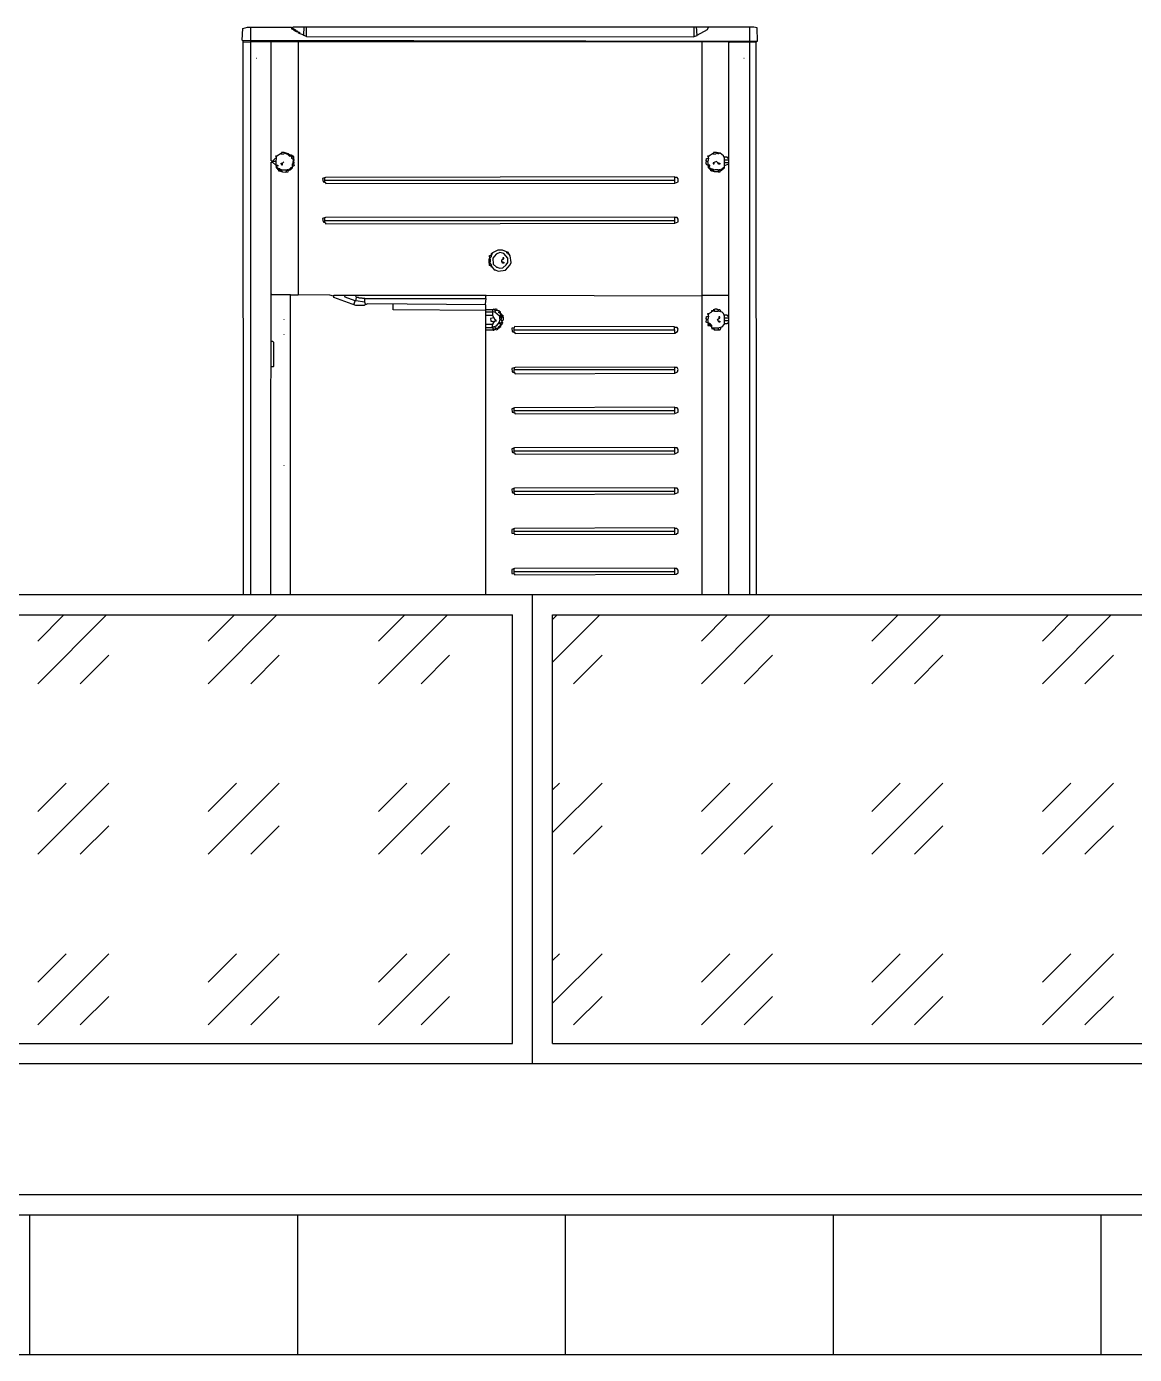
# Model space of a CAD drawing. Extents: x 3792242 to 5145247, y -1546315 to -1031918.
# Drawn here: x 4269123 to 4270777, y -1493650 to -1491667 of the extents above; entities that cross this region are included whole.
import ezdxf

# ---------------------------------------------------------------- set-up
doc = ezdxf.new("R2010")
doc.units = 0
doc.header["$MEASUREMENT"] = 0
for name, color, linetype in [('TENKÁ', 7, 'CONTINUOUS'), ('ZZ-chladenie', 133, 'CONTINUOUS'), ('ZZ-elektro', 221, 'CONTINUOUS')]:
    doc.layers.add(name, color=color, linetype=linetype)

msp = doc.modelspace()

# ---------------------------------------------------------------- hatches: boundary and pattern name
at = {"layer": 'ZZ-elektro', "lineweight": 30, "ltscale": 10}
h = msp.add_hatch(dxfattribs=at)
h.set_pattern_fill('GOST_GLASS', color=253, scale=30)
h.set_pattern_definition([(45, (49069.38, -4245.37), (254.558441, -3e-14), [150, -210]), (45, (49133.02, -4245.37), (254.558441, -3e-14), [60, -300]), (45, (49069.38, -4181.73), (254.558441, -3e-14), [60, -300])])
h.paths.add_polyline_path([(4268153.442, -1492545.641), (4268153.442, -1493185.641), (4269848.442, -1493185.641), (4269848.442, -1492545.641)])
h = msp.add_hatch(dxfattribs=at)
h.set_pattern_fill('GOST_GLASS', color=253, scale=30)
h.set_pattern_definition([(45, (50824.38, -4245.37), (254.558441, -3e-14), [150, -210]), (45, (50888.02, -4245.37), (254.558441, -3e-14), [60, -300]), (45, (50824.38, -4181.73), (254.558441, -3e-14), [60, -300])])
h.paths.add_polyline_path([(4269908.442, -1492545.641), (4269908.442, -1493185.641), (4271603.442, -1493185.641), (4271603.442, -1492545.641)])

# ---------------------------------------------------------------- linework, layer by layer
at = {"layer": 'TENKÁ', "color": 8}
for p, q in [((4308877.714, -1493411.477), (4262338.633, -1493411.477)), ((4262327.714, -1493441.477), (4308877.714, -1493441.477)), ((4269127.714, -1493649.641), (4269127.714, -1493441.477)), ((4269527.714, -1493649.641), (4269527.714, -1493441.477)), ((4269927.714, -1493649.641), (4269927.714, -1493441.477)), ((4270327.714, -1493649.641), (4270327.714, -1493441.477)), ((4270727.714, -1493649.641), (4270727.714, -1493441.477)), ((4262327.714, -1493649.641), (4308877.714, -1493649.641))]:
    msp.add_line(p, q, dxfattribs=at)
at = {"layer": 'ZZ-chladenie', "color": 9}
for p, q in [((4269444.867, -1491687.943), (4269445.572, -1491670.292)), ((4269445.572, -1491670.292), (4269452.633, -1491668.173)), ((4269452.633, -1491668.173), (4269518.296, -1491668.173)), ((4269457.575, -1492515.641), (4269457.575, -1491668.173)), ((4269518.296, -1491668.173), (4269518.296, -1491670.998)), ((4269519.002, -1491669.586), (4269518.296, -1491669.586)), ((4269518.296, -1491670.998), (4269519.708, -1491670.998)), ((4269519.708, -1491670.292), (4269519.002, -1491669.586)), ((4269520.414, -1491668.173), (4269519.708, -1491670.292)), ((4269519.708, -1491670.292), (4269521.12, -1491670.292)), ((4269519.708, -1491670.998), (4269519.708, -1491671.704)), ((4269519.708, -1491670.998), (4269523.944, -1491673.822)), ((4270208.816, -1491668.173), (4269520.414, -1491668.173)), ((4269521.12, -1491670.292), (4269524.65, -1491672.41)), ((4269521.12, -1491671.704), (4269521.12, -1491670.998)), ((4269521.12, -1491672.41), (4269521.12, -1491671.704)), ((4269521.826, -1491672.41), (4269521.12, -1491672.41)), ((4269521.826, -1491672.41), (4269522.532, -1491671.704)), ((4269522.532, -1491671.704), (4269523.238, -1491672.41)), ((4269523.238, -1491673.116), (4269523.238, -1491673.822)), ((4269523.944, -1491673.822), (4269526.769, -1491673.822)), ((4269524.65, -1491672.41), (4269524.65, -1491673.822)), ((4269525.357, -1491675.234), (4269525.357, -1491673.822)), ((4269526.769, -1491675.234), (4269525.357, -1491675.234)), ((4269526.769, -1491673.822), (4269526.769, -1491675.234)), ((4269527.475, -1491675.234), (4269526.769, -1491675.234)), ((4269528.181, -1491675.94), (4269527.475, -1491675.234)), ((4269528.887, -1491675.94), (4269528.181, -1491675.94)), ((4269528.887, -1491677.352), (4269528.887, -1491675.94)), ((4269528.887, -1491675.94), (4269530.299, -1491675.94)), ((4269536.653, -1491680.176), (4269528.887, -1491677.352)), ((4269530.299, -1491675.94), (4269530.299, -1491677.352)), ((4269536.653, -1491680.883), (4269537.36, -1491667.468)), ((4269540.889, -1491682.295), (4269536.653, -1491680.883)), ((4269540.889, -1491682.295), (4269540.889, -1491667.468)), ((4269540.889, -1491682.295), (4270118.442, -1491683.001)), ((4270118.442, -1491683.001), (4270124.09, -1491680.883)), ((4270119.854, -1491682.295), (4270119.854, -1491667.468)), ((4270124.09, -1491680.883), (4270123.384, -1491667.468)), ((4270124.09, -1491680.176), (4270123.384, -1491679.471)), ((4270124.09, -1491680.176), (4270139.623, -1491671.704)), ((4270139.623, -1491671.704), (4270141.035, -1491668.173)), ((4270141.035, -1491668.173), (4270141.035, -1491667.468)), ((4270203.168, -1492515.641), (4270203.168, -1491668.173)), ((4270213.759, -1491669.586), (4270208.816, -1491668.173)), ((4270214.465, -1491689.355), (4270213.759, -1491669.586)), ((4269446.279, -1491689.355), (4269444.867, -1491687.943)), ((4269444.867, -1491687.943), (4270214.465, -1491689.355)), ((4269446.979, -1492515.641), (4269446.279, -1491689.355)), ((4269446.984, -1491690.061), (4269457.575, -1491690.061)), ((4270171.396, -1491690.061), (4269457.575, -1491690.061)), ((4269487.935, -1491690.767), (4269487.23, -1491690.061)), ((4269487.935, -1491867.987), (4269487.935, -1491690.767)), ((4269528.887, -1492067.094), (4269528.887, -1491690.061)), ((4270131.857, -1492515.641), (4270131.857, -1491690.061)), ((4270171.805, -1492515.641), (4270171.396, -1491690.061)), ((4270172.101, -1491690.767), (4270171.396, -1491690.767)), ((4270172.101, -1491690.767), (4270172.808, -1491690.767)), ((4270172.808, -1491690.767), (4270173.513, -1491690.061)), ((4270173.513, -1491690.061), (4270203.168, -1491690.061)), ((4270203.168, -1491690.061), (4270212.347, -1491690.061)), ((4270212.347, -1491690.061), (4270214.465, -1491689.355)), ((4270212.727, -1492515.641), (4270212.347, -1491690.061)), ((4269466.048, -1491714.773), (4269466.754, -1491714.773)), ((4270193.989, -1491714.773), (4270194.695, -1491714.773)), ((4269494.996, -1491861.632), (4269494.996, -1491860.22)), ((4269494.996, -1491860.22), (4269496.409, -1491860.22)), ((4269495.702, -1491861.632), (4269494.996, -1491861.632)), ((4269495.702, -1491863.75), (4269496.409, -1491860.22)), ((4269495.702, -1491861.632), (4269496.409, -1491861.632)), ((4269496.409, -1491860.22), (4269502.763, -1491856.69)), ((4269502.763, -1491856.69), (4269503.469, -1491857.396)), ((4269507.705, -1491855.278), (4269503.469, -1491855.278)), ((4269503.469, -1491855.278), (4269503.469, -1491858.102)), ((4269503.469, -1491858.102), (4269506.999, -1491857.396)), ((4269506.999, -1491857.396), (4269508.412, -1491855.984)), ((4269513.353, -1491857.396), (4269507.705, -1491855.278)), ((4269508.412, -1491855.984), (4269508.412, -1491855.278)), ((4269509.824, -1491857.396), (4269509.824, -1491855.984)), ((4269511.236, -1491857.396), (4269509.824, -1491857.396)), ((4269511.236, -1491856.69), (4269511.236, -1491855.984)), ((4269511.236, -1491856.69), (4269511.236, -1491857.396)), ((4269511.236, -1491857.396), (4269511.236, -1491858.102)), ((4269511.236, -1491858.102), (4269512.648, -1491858.102)), ((4269512.648, -1491857.396), (4269512.648, -1491856.69)), ((4269512.648, -1491858.102), (4269512.648, -1491857.396)), ((4269516.178, -1491859.514), (4269513.353, -1491857.396)), ((4269514.06, -1491858.102), (4269514.06, -1491857.396)), ((4269514.06, -1491859.514), (4269514.06, -1491858.808)), ((4269514.06, -1491858.808), (4269514.766, -1491859.514)), ((4269514.766, -1491860.22), (4269514.06, -1491859.514)), ((4269514.766, -1491859.514), (4269515.472, -1491858.808)), ((4269514.766, -1491859.514), (4269515.472, -1491860.22)), ((4269515.472, -1491860.22), (4269514.766, -1491860.22)), ((4269515.472, -1491858.808), (4269516.178, -1491859.514)), ((4269515.472, -1491860.22), (4269516.178, -1491859.514)), ((4269515.472, -1491860.22), (4269515.472, -1491860.926)), ((4269515.472, -1491860.926), (4269516.884, -1491860.926)), ((4269516.884, -1491859.514), (4269516.178, -1491859.514)), ((4269518.296, -1491859.514), (4269516.178, -1491859.514)), ((4269516.884, -1491860.22), (4269516.884, -1491859.514)), ((4269516.884, -1491860.926), (4269516.884, -1491860.22)), ((4269521.826, -1491861.632), (4269518.296, -1491859.514)), ((4269518.296, -1491860.926), (4269518.296, -1491860.22)), ((4269518.296, -1491860.22), (4269519.002, -1491860.926)), ((4269519.002, -1491860.926), (4269518.296, -1491860.926)), ((4269519.002, -1491860.926), (4269519.708, -1491860.22)), ((4269519.002, -1491864.456), (4269519.002, -1491860.926)), ((4269519.708, -1491860.22), (4269520.414, -1491860.926)), ((4269519.708, -1491861.632), (4269520.414, -1491860.926)), ((4269519.708, -1491862.338), (4269519.708, -1491861.632)), ((4269520.414, -1491862.338), (4269519.708, -1491862.338)), ((4269521.12, -1491860.926), (4269520.414, -1491860.926)), ((4269521.12, -1491861.632), (4269520.414, -1491862.338)), ((4269521.12, -1491861.632), (4269521.12, -1491860.926)), ((4269521.826, -1491865.163), (4269521.826, -1491861.632)), ((4270140.329, -1491861.632), (4270140.329, -1491860.22)), ((4270140.329, -1491860.22), (4270141.741, -1491860.22)), ((4270141.035, -1491861.632), (4270140.329, -1491861.632)), ((4270141.035, -1491863.75), (4270141.741, -1491860.22)), ((4270141.035, -1491861.632), (4270141.741, -1491861.632)), ((4270141.741, -1491860.22), (4270148.095, -1491856.69)), ((4270148.095, -1491856.69), (4270148.802, -1491857.396)), ((4270153.038, -1491855.278), (4270148.802, -1491855.278)), ((4270148.802, -1491855.278), (4270148.802, -1491858.102)), ((4270148.802, -1491858.102), (4270152.332, -1491857.396)), ((4270152.332, -1491857.396), (4270153.744, -1491855.984)), ((4270158.686, -1491856.69), (4270153.038, -1491855.278)), ((4270153.744, -1491855.984), (4270153.744, -1491855.278)), ((4270155.156, -1491857.396), (4270155.156, -1491855.984)), ((4270156.569, -1491857.396), (4270155.156, -1491857.396)), ((4270156.569, -1491856.69), (4270156.569, -1491855.984)), ((4270156.569, -1491856.69), (4270156.569, -1491857.396)), ((4270163.629, -1491860.22), (4270158.686, -1491856.69)), ((4270165.041, -1491863.75), (4270163.629, -1491860.22)), ((4270168.572, -1491862.338), (4270164.335, -1491862.338)), ((4270169.277, -1491863.044), (4270168.572, -1491862.338)), ((4270169.984, -1491863.044), (4270169.277, -1491863.044)), ((4270169.984, -1491863.75), (4270169.984, -1491863.044)), ((4269487.629, -1492515.641), (4269487.935, -1491870.105)), ((4269488.642, -1491867.987), (4269487.935, -1491867.987)), ((4269487.935, -1491870.105), (4269490.054, -1491870.105)), ((4269489.348, -1491868.693), (4269488.642, -1491867.987)), ((4269489.348, -1491868.693), (4269494.29, -1491863.75)), ((4269494.996, -1491868.693), (4269489.348, -1491868.693)), ((4269489.348, -1491869.399), (4269489.348, -1491870.105)), ((4269490.054, -1491870.105), (4269494.996, -1491874.341)), ((4269494.29, -1491863.75), (4269495.702, -1491863.75)), ((4269495.702, -1491863.75), (4269494.996, -1491868.693)), ((4269495.702, -1491869.399), (4269494.996, -1491868.693)), ((4269494.996, -1491874.341), (4269497.821, -1491874.341)), ((4269497.821, -1491875.754), (4269494.996, -1491876.459)), ((4269494.996, -1491876.459), (4269497.821, -1491880.695)), ((4269495.702, -1491874.341), (4269495.702, -1491869.399)), ((4269495.702, -1491877.871), (4269496.409, -1491877.166)), ((4269496.409, -1491878.578), (4269495.702, -1491877.871)), ((4269496.409, -1491875.754), (4269496.409, -1491874.341)), ((4269496.409, -1491879.283), (4269496.409, -1491878.578)), ((4269497.114, -1491879.283), (4269496.409, -1491879.283)), ((4269498.526, -1491879.283), (4269497.114, -1491877.871)), ((4269497.114, -1491879.283), (4269497.821, -1491878.578)), ((4269497.821, -1491879.99), (4269497.114, -1491879.283)), ((4269497.821, -1491874.341), (4269497.821, -1491875.754)), ((4269497.821, -1491878.578), (4269498.526, -1491879.283)), ((4269498.526, -1491880.695), (4269497.821, -1491879.99)), ((4269497.821, -1491880.695), (4269498.526, -1491880.695)), ((4269499.233, -1491879.283), (4269498.526, -1491879.283)), ((4269501.35, -1491879.99), (4269498.526, -1491879.283)), ((4269498.526, -1491881.402), (4269498.526, -1491880.695)), ((4269498.526, -1491880.695), (4269499.233, -1491882.814)), ((4269499.233, -1491881.402), (4269498.526, -1491881.402)), ((4269499.233, -1491879.99), (4269499.233, -1491879.283)), ((4269499.233, -1491881.402), (4269499.938, -1491880.695)), ((4269499.233, -1491882.814), (4269500.645, -1491882.814)), ((4269499.938, -1491880.695), (4269499.938, -1491879.99)), ((4269500.645, -1491882.814), (4269501.35, -1491879.99)), ((4269500.645, -1491882.814), (4269500.645, -1491883.52)), ((4269500.645, -1491882.814), (4269504.881, -1491884.226)), ((4269501.35, -1491880.695), (4269503.469, -1491880.695)), ((4269502.763, -1491872.929), (4269502.763, -1491871.517)), ((4269502.763, -1491871.517), (4269504.175, -1491871.517)), ((4269503.469, -1491872.929), (4269502.763, -1491872.929)), ((4269502.763, -1491882.108), (4269503.469, -1491881.402)), ((4269502.763, -1491883.52), (4269502.763, -1491882.108)), ((4269504.175, -1491872.223), (4269503.469, -1491872.929)), ((4269503.469, -1491872.929), (4269503.469, -1491873.635)), ((4269503.469, -1491873.635), (4269504.881, -1491873.635)), ((4269503.469, -1491881.402), (4269510.529, -1491881.402)), ((4269504.175, -1491882.108), (4269503.469, -1491882.108)), ((4269504.175, -1491871.517), (4269504.175, -1491872.223)), ((4269504.175, -1491883.52), (4269504.175, -1491882.108)), ((4269504.881, -1491871.517), (4269505.587, -1491870.811)), ((4269504.881, -1491873.635), (4269504.881, -1491871.517)), ((4269505.587, -1491870.811), (4269506.293, -1491870.105)), ((4269506.293, -1491870.105), (4269506.999, -1491869.399)), ((4269510.529, -1491884.226), (4269511.236, -1491880.695)), ((4269511.236, -1491880.695), (4269512.648, -1491880.695)), ((4269512.648, -1491880.695), (4269514.06, -1491881.402)), ((4269512.648, -1491882.108), (4269512.648, -1491881.402)), ((4269513.353, -1491882.814), (4269512.648, -1491882.108)), ((4269513.353, -1491884.226), (4269514.06, -1491882.108)), ((4269513.353, -1491882.814), (4269514.06, -1491882.814)), ((4269514.06, -1491881.402), (4269518.296, -1491877.871)), ((4269514.06, -1491881.402), (4269514.06, -1491880.695)), ((4269514.06, -1491882.108), (4269517.59, -1491880.695)), ((4269514.06, -1491882.814), (4269514.06, -1491882.108)), ((4269515.472, -1491880.695), (4269515.472, -1491879.99)), ((4269515.472, -1491879.99), (4269516.178, -1491879.99)), ((4269515.472, -1491880.695), (4269515.472, -1491881.402)), ((4269516.178, -1491879.99), (4269516.884, -1491879.283)), ((4269516.178, -1491879.99), (4269516.884, -1491880.695)), ((4269516.884, -1491879.283), (4269517.59, -1491878.578)), ((4269516.884, -1491880.695), (4269517.59, -1491879.99)), ((4269517.59, -1491878.578), (4269517.59, -1491877.871)), ((4269517.59, -1491877.871), (4269518.296, -1491877.871)), ((4269517.59, -1491880.695), (4269519.708, -1491878.578)), ((4269517.59, -1491879.99), (4269518.296, -1491879.99)), ((4269519.002, -1491878.578), (4269518.296, -1491877.871)), ((4269518.296, -1491879.283), (4269519.002, -1491878.578)), ((4269518.296, -1491879.99), (4269518.296, -1491879.283)), ((4269519.708, -1491865.163), (4269519.002, -1491864.456)), ((4269520.414, -1491865.868), (4269519.708, -1491865.163)), ((4269519.708, -1491872.223), (4269522.532, -1491871.517)), ((4269519.708, -1491878.578), (4269519.708, -1491872.223)), ((4269521.12, -1491865.868), (4269520.414, -1491865.868)), ((4269522.532, -1491875.047), (4269520.414, -1491876.459)), ((4269521.12, -1491870.105), (4269521.826, -1491865.163)), ((4269522.532, -1491865.868), (4269521.12, -1491865.868)), ((4269521.12, -1491867.281), (4269522.532, -1491867.281)), ((4269521.12, -1491871.517), (4269521.12, -1491870.105)), ((4269522.532, -1491870.105), (4269521.12, -1491870.105)), ((4269521.12, -1491871.517), (4269522.532, -1491875.047)), ((4269522.532, -1491867.281), (4269522.532, -1491865.868)), ((4269522.532, -1491871.517), (4269522.532, -1491870.105)), ((4270137.505, -1491867.987), (4270138.211, -1491864.456)), ((4270140.329, -1491868.693), (4270137.505, -1491867.987)), ((4270137.505, -1491869.399), (4270138.211, -1491868.693)), ((4270137.505, -1491872.929), (4270137.505, -1491869.399)), ((4270138.211, -1491872.929), (4270137.505, -1491872.929)), ((4270138.211, -1491864.456), (4270141.035, -1491863.75)), ((4270138.211, -1491868.693), (4270138.211, -1491867.987)), ((4270138.917, -1491873.635), (4270138.211, -1491872.929)), ((4270139.623, -1491874.341), (4270138.917, -1491873.635)), ((4270141.035, -1491874.341), (4270139.623, -1491874.341)), ((4270141.035, -1491863.75), (4270140.329, -1491868.693)), ((4270141.741, -1491877.166), (4270140.329, -1491868.693)), ((4270144.565, -1491881.402), (4270140.329, -1491876.459)), ((4270140.329, -1491876.459), (4270141.741, -1491876.459)), ((4270141.035, -1491877.871), (4270140.329, -1491877.871)), ((4270141.741, -1491874.341), (4270141.035, -1491874.341)), ((4270141.741, -1491878.578), (4270141.035, -1491877.871)), ((4270143.153, -1491874.341), (4270141.741, -1491874.341)), ((4270141.741, -1491876.459), (4270142.447, -1491875.754)), ((4270142.447, -1491877.166), (4270141.741, -1491876.459)), ((4270143.859, -1491879.283), (4270141.741, -1491877.166)), ((4270142.447, -1491879.283), (4270141.741, -1491878.578)), ((4270142.447, -1491875.754), (4270143.153, -1491875.754)), ((4270142.447, -1491877.871), (4270142.447, -1491877.166)), ((4270142.447, -1491879.283), (4270143.153, -1491878.578)), ((4270142.447, -1491879.99), (4270142.447, -1491879.283)), ((4270143.153, -1491879.99), (4270142.447, -1491879.99)), ((4270143.153, -1491875.754), (4270143.153, -1491874.341)), ((4270143.153, -1491878.578), (4270143.859, -1491879.283)), ((4270143.859, -1491880.695), (4270143.153, -1491879.99)), ((4270144.565, -1491879.283), (4270143.859, -1491879.283)), ((4270148.802, -1491880.695), (4270143.859, -1491879.283)), ((4270144.565, -1491881.402), (4270143.859, -1491880.695)), ((4270144.565, -1491879.99), (4270144.565, -1491879.283)), ((4270144.565, -1491881.402), (4270145.271, -1491880.695)), ((4270144.565, -1491882.814), (4270144.565, -1491881.402)), ((4270145.271, -1491882.814), (4270144.565, -1491882.814)), ((4270145.271, -1491880.695), (4270145.271, -1491879.99)), ((4270145.978, -1491883.52), (4270145.271, -1491882.814)), ((4270145.978, -1491882.108), (4270146.683, -1491881.402)), ((4270145.978, -1491882.814), (4270145.978, -1491882.108)), ((4270146.683, -1491880.695), (4270146.683, -1491879.99)), ((4270146.683, -1491881.402), (4270146.683, -1491880.695)), ((4270153.038, -1491868.693), (4270148.095, -1491870.811)), ((4270148.095, -1491870.811), (4270148.095, -1491872.223)), ((4270148.095, -1491872.223), (4270149.508, -1491872.223)), ((4270148.095, -1491882.108), (4270148.802, -1491881.402)), ((4270148.095, -1491883.52), (4270148.095, -1491882.108)), ((4270149.508, -1491884.226), (4270148.802, -1491880.695)), ((4270148.802, -1491881.402), (4270148.802, -1491882.108)), ((4270149.508, -1491872.223), (4270149.508, -1491870.811)), ((4270155.862, -1491881.402), (4270150.214, -1491881.402)), ((4270155.156, -1491870.811), (4270153.038, -1491868.693)), ((4270156.569, -1491872.929), (4270155.156, -1491870.811)), ((4270156.569, -1491871.517), (4270155.862, -1491871.517)), ((4270155.862, -1491884.226), (4270156.569, -1491880.695)), ((4270156.569, -1491871.517), (4270157.981, -1491871.517)), ((4270157.981, -1491872.929), (4270156.569, -1491872.929)), ((4270156.569, -1491880.695), (4270157.981, -1491880.695)), ((4270157.981, -1491871.517), (4270157.981, -1491872.929)), ((4270157.981, -1491880.695), (4270160.805, -1491882.108)), ((4270157.981, -1491882.108), (4270157.981, -1491881.402)), ((4270158.686, -1491882.814), (4270157.981, -1491882.108)), ((4270158.686, -1491882.814), (4270159.393, -1491882.108)), ((4270158.686, -1491884.226), (4270158.686, -1491882.814)), ((4270159.393, -1491882.814), (4270158.686, -1491882.814)), ((4270159.393, -1491881.402), (4270163.629, -1491877.871)), ((4270159.393, -1491882.108), (4270159.393, -1491882.814)), ((4270160.805, -1491882.108), (4270165.041, -1491878.578)), ((4270160.805, -1491880.695), (4270160.805, -1491879.99)), ((4270160.805, -1491879.99), (4270161.51, -1491879.99)), ((4270160.805, -1491880.695), (4270160.805, -1491881.402)), ((4270161.51, -1491879.99), (4270162.217, -1491879.283)), ((4270161.51, -1491879.99), (4270162.217, -1491880.695)), ((4270162.217, -1491879.283), (4270162.923, -1491878.578)), ((4270162.217, -1491880.695), (4270162.923, -1491879.99)), ((4270162.923, -1491878.578), (4270162.923, -1491877.871)), ((4270162.923, -1491877.871), (4270163.629, -1491877.871)), ((4270162.923, -1491879.99), (4270163.629, -1491879.99)), ((4270164.335, -1491878.578), (4270163.629, -1491877.871)), ((4270163.629, -1491879.283), (4270164.335, -1491878.578)), ((4270163.629, -1491879.99), (4270163.629, -1491879.283)), ((4270165.041, -1491875.047), (4270165.041, -1491863.75)), ((4270165.041, -1491875.047), (4270170.689, -1491872.929)), ((4270165.041, -1491878.578), (4270165.041, -1491875.047)), ((4270165.747, -1491866.575), (4270171.396, -1491866.575)), ((4270166.453, -1491870.811), (4270165.747, -1491870.105)), ((4270171.396, -1491870.811), (4270166.453, -1491870.811)), ((4270170.689, -1491864.456), (4270169.984, -1491863.75)), ((4270171.396, -1491864.456), (4270170.689, -1491863.75)), ((4270171.396, -1491864.456), (4270170.689, -1491864.456)), ((4270170.689, -1491872.929), (4270171.396, -1491872.223)), ((4270171.396, -1491864.456), (4270172.101, -1491864.456)), ((4270171.396, -1491870.811), (4270172.101, -1491870.811)), ((4269504.175, -1491883.52), (4269504.175, -1491884.226)), ((4269504.881, -1491884.226), (4269509.117, -1491884.932)), ((4269509.117, -1491884.932), (4269513.353, -1491884.226)), ((4269569.132, -1491892.698), (4269564.895, -1491894.111)), ((4269564.895, -1491894.111), (4269565.602, -1491899.053)), ((4269565.602, -1491899.053), (4269569.132, -1491900.465)), ((4269568.426, -1491899.759), (4269568.426, -1491893.405)), ((4269568.426, -1491896.935), (4270090.905, -1491896.935)), ((4269568.426, -1491899.759), (4269568.426, -1491900.465)), ((4270090.905, -1491891.993), (4269569.132, -1491892.698)), ((4269569.132, -1491900.465), (4269569.838, -1491901.877)), ((4269569.838, -1491901.877), (4270090.905, -1491901.171)), ((4270090.905, -1491900.465), (4270090.905, -1491891.993)), ((4270094.436, -1491892.698), (4270090.905, -1491892.698)), ((4270090.905, -1491901.171), (4270095.848, -1491899.053)), ((4270095.848, -1491894.817), (4270094.436, -1491892.698)), ((4270095.848, -1491899.053), (4270095.848, -1491894.817)), ((4270148.095, -1491883.52), (4270145.978, -1491883.52)), ((4270148.095, -1491883.52), (4270149.508, -1491883.52)), ((4270149.508, -1491883.52), (4270150.214, -1491884.226)), ((4270155.862, -1491884.226), (4270149.508, -1491884.226)), ((4270155.862, -1491884.226), (4270158.686, -1491884.226)), ((4269569.132, -1491952.713), (4269564.895, -1491954.125)), ((4269564.895, -1491954.125), (4269565.602, -1491959.068)), ((4269565.602, -1491959.068), (4269569.132, -1491960.48)), ((4269568.426, -1491959.773), (4269568.426, -1491953.419)), ((4269568.426, -1491956.949), (4270090.905, -1491956.949)), ((4269568.426, -1491959.773), (4269568.426, -1491960.48)), ((4270090.905, -1491952.007), (4269569.132, -1491952.713)), ((4269569.132, -1491960.48), (4269569.132, -1491961.892)), ((4269569.132, -1491961.892), (4270090.905, -1491961.186)), ((4270090.905, -1491960.48), (4270090.905, -1491952.007)), ((4270094.436, -1491952.713), (4270090.905, -1491952.713)), ((4270090.905, -1491961.186), (4270095.848, -1491959.068)), ((4270095.848, -1491954.831), (4270094.436, -1491952.713)), ((4270095.848, -1491959.068), (4270095.848, -1491954.831)), ((4269819.075, -1492004.961), (4269826.841, -1492000.725)), ((4269826.841, -1492000.725), (4269833.196, -1492000.725)), ((4269833.196, -1492000.725), (4269841.668, -1492004.255)), ((4269813.427, -1492014.14), (4269816.956, -1492010.61)), ((4269813.427, -1492018.376), (4269813.427, -1492014.14)), ((4269814.132, -1492024.025), (4269813.427, -1492018.376)), ((4269814.132, -1492019.082), (4269813.427, -1492019.082)), ((4269814.132, -1492011.315), (4269814.132, -1492009.198)), ((4269814.132, -1492009.198), (4269815.544, -1492009.198)), ((4269814.132, -1492011.315), (4269814.839, -1492011.315)), ((4269814.839, -1492011.315), (4269814.132, -1492012.022)), ((4269814.132, -1492012.022), (4269814.132, -1492012.727)), ((4269814.132, -1492012.727), (4269814.839, -1492012.727)), ((4269814.132, -1492019.082), (4269814.839, -1492019.082)), ((4269815.544, -1492020.494), (4269814.132, -1492020.494)), ((4269815.544, -1492014.846), (4269814.839, -1492014.14)), ((4269814.839, -1492019.082), (4269815.544, -1492018.376)), ((4269814.839, -1492021.906), (4269815.544, -1492021.201)), ((4269815.544, -1492009.198), (4269815.544, -1492008.491)), ((4269815.544, -1492008.491), (4269816.956, -1492008.491)), ((4269815.544, -1492009.198), (4269816.251, -1492009.903)), ((4269815.544, -1492018.376), (4269815.544, -1492014.846)), ((4269815.544, -1492021.201), (4269815.544, -1492020.494)), ((4269816.251, -1492009.903), (4269816.956, -1492009.903)), ((4269816.956, -1492006.373), (4269819.075, -1492004.961)), ((4269816.956, -1492010.61), (4269816.956, -1492006.373)), ((4269816.956, -1492008.491), (4269817.663, -1492007.786)), ((4269817.663, -1492007.786), (4269818.369, -1492007.786)), ((4269818.369, -1492006.373), (4269818.369, -1492005.667)), ((4269818.369, -1492007.786), (4269818.369, -1492006.373)), ((4269824.017, -1492007.079), (4269819.075, -1492013.434)), ((4269819.075, -1492013.434), (4269819.781, -1492021.906)), ((4269829.666, -1492004.961), (4269824.017, -1492007.079)), ((4269835.314, -1492006.373), (4269829.666, -1492004.961)), ((4269832.49, -1492015.552), (4269835.314, -1492014.14)), ((4269832.49, -1492018.376), (4269832.49, -1492015.552)), ((4269833.902, -1492020.494), (4269832.49, -1492018.376)), ((4269833.902, -1492019.082), (4269833.196, -1492019.082)), ((4269835.314, -1492012.727), (4269833.902, -1492012.727)), ((4269833.902, -1492012.727), (4269833.902, -1492014.14)), ((4269833.902, -1492019.082), (4269835.314, -1492019.082)), ((4269835.314, -1492020.494), (4269833.902, -1492020.494)), ((4269841.668, -1492013.434), (4269835.314, -1492006.373)), ((4269835.314, -1492014.14), (4269835.314, -1492012.727)), ((4269835.314, -1492019.082), (4269835.314, -1492020.494)), ((4269838.844, -1492023.318), (4269841.668, -1492019.789)), ((4269841.668, -1492004.255), (4269840.256, -1492005.667)), ((4269840.256, -1492005.667), (4269840.256, -1492004.961)), ((4269840.256, -1492004.961), (4269841.668, -1492004.961)), ((4269842.375, -1492005.667), (4269840.963, -1492006.373)), ((4269840.963, -1492006.373), (4269843.787, -1492007.786)), ((4269842.375, -1492004.961), (4269841.668, -1492004.961)), ((4269841.668, -1492019.789), (4269841.668, -1492013.434)), ((4269842.375, -1492005.667), (4269842.375, -1492004.961)), ((4269843.08, -1492006.373), (4269842.375, -1492005.667)), ((4269845.199, -1492009.903), (4269842.375, -1492005.667)), ((4269842.375, -1492007.079), (4269843.08, -1492006.373)), ((4269842.375, -1492007.079), (4269842.375, -1492007.786)), ((4269846.611, -1492019.789), (4269845.199, -1492009.903)), ((4269845.199, -1492023.318), (4269846.611, -1492019.789)), ((4269818.369, -1492025.437), (4269814.132, -1492024.025)), ((4269816.251, -1492021.906), (4269814.839, -1492021.906)), ((4269815.544, -1492024.025), (4269816.251, -1492023.318)), ((4269816.956, -1492022.613), (4269816.251, -1492021.906)), ((4269816.251, -1492023.318), (4269816.956, -1492023.318)), ((4269816.956, -1492025.437), (4269816.956, -1492022.613)), ((4269816.956, -1492026.849), (4269816.956, -1492025.437)), ((4269818.369, -1492026.849), (4269816.956, -1492026.849)), ((4269818.369, -1492026.849), (4269818.369, -1492025.437)), ((4269818.369, -1492026.849), (4269819.075, -1492027.555)), ((4269818.369, -1492026.849), (4269821.193, -1492030.379)), ((4269819.781, -1492021.906), (4269824.723, -1492026.849)), ((4269821.193, -1492030.379), (4269822.605, -1492030.379)), ((4269822.605, -1492030.379), (4269826.841, -1492032.497)), ((4269824.723, -1492026.849), (4269825.429, -1492026.849)), ((4269825.429, -1492026.849), (4269828.959, -1492028.261)), ((4269826.841, -1492032.497), (4269838.138, -1492031.085)), ((4269828.959, -1492028.261), (4269833.902, -1492027.555)), ((4269833.902, -1492027.555), (4269838.844, -1492023.318)), ((4269838.138, -1492031.085), (4269845.199, -1492023.318)), ((4269488.642, -1492067.094), (4269487.935, -1492067.094)), ((4269489.348, -1492067.8), (4269488.642, -1492067.094)), ((4269516.884, -1492067.8), (4269489.348, -1492067.8)), ((4269516.884, -1492515.641), (4269516.884, -1492067.8)), ((4269516.884, -1492067.8), (4269528.181, -1492067.8)), ((4269528.181, -1492067.8), (4269528.887, -1492067.094)), ((4269529.593, -1492067.8), (4269528.887, -1492067.094)), ((4269575.486, -1492068.506), (4269529.593, -1492067.8)), ((4269581.135, -1492069.918), (4269575.486, -1492068.506)), ((4269581.84, -1492072.036), (4269581.84, -1492068.506)), ((4269581.84, -1492068.506), (4269809.19, -1492068.506)), ((4269614.319, -1492084.039), (4269581.84, -1492072.036)), ((4269598.786, -1492071.33), (4269598.08, -1492069.918)), ((4269613.613, -1492076.979), (4269598.786, -1492071.33)), ((4269611.495, -1492082.627), (4269613.613, -1492076.979)), ((4269615.731, -1492072.036), (4269614.319, -1492069.918)), ((4269614.319, -1492076.979), (4269615.731, -1492072.036)), ((4269627.734, -1492079.097), (4269614.319, -1492076.979)), ((4269618.555, -1492072.036), (4269615.731, -1492072.036)), ((4269619.262, -1492072.742), (4269618.555, -1492072.036)), ((4269624.204, -1492072.742), (4269619.262, -1492072.742)), ((4269624.91, -1492073.448), (4269624.204, -1492072.742)), ((4269627.734, -1492073.448), (4269624.91, -1492073.448)), ((4269627.734, -1492079.097), (4269627.734, -1492073.448)), ((4269627.734, -1492073.448), (4269808.484, -1492073.448)), ((4269629.146, -1492081.921), (4269627.734, -1492079.097)), ((4269632.677, -1492081.215), (4269628.441, -1492082.627)), ((4269808.484, -1492082.627), (4269632.677, -1492081.215)), ((4269670.097, -1492081.921), (4269670.097, -1492081.215)), ((4269808.484, -1492073.448), (4269807.778, -1492081.921)), ((4269808.484, -1492069.918), (4269809.19, -1492069.212)), ((4269808.484, -1492073.448), (4269808.484, -1492069.918)), ((4269809.19, -1492068.506), (4270131.857, -1492069.212)), ((4270131.857, -1492069.212), (4270132.562, -1492068.506)), ((4270132.562, -1492068.506), (4270170.689, -1492068.506)), ((4270170.689, -1492068.506), (4270171.396, -1492069.212)), ((4270171.396, -1492069.212), (4270172.101, -1492069.212)), ((4269627.028, -1492084.039), (4269614.319, -1492084.039)), ((4269628.441, -1492082.627), (4269627.028, -1492084.039)), ((4269670.097, -1492090.393), (4269670.097, -1492081.921)), ((4269809.19, -1492091.1), (4269670.097, -1492090.393)), ((4269807.778, -1492081.921), (4269807.778, -1492082.627)), ((4269808.484, -1492515.641), (4269808.484, -1492082.627)), ((4269808.484, -1492098.16), (4269818.369, -1492098.16)), ((4269809.19, -1492089.688), (4269818.369, -1492089.688)), ((4269809.19, -1492093.218), (4269817.663, -1492093.218)), ((4269819.075, -1492089.688), (4269821.193, -1492088.981)), ((4269819.075, -1492098.866), (4269819.075, -1492089.688)), ((4269821.899, -1492093.924), (4269819.075, -1492093.218)), ((4269820.487, -1492102.396), (4269819.075, -1492098.866)), ((4269821.193, -1492090.393), (4269819.781, -1492089.688)), ((4269821.193, -1492088.981), (4269821.193, -1492090.393)), ((4269821.193, -1492090.393), (4269822.605, -1492090.393)), ((4269828.959, -1492099.572), (4269821.899, -1492093.924)), ((4269822.605, -1492091.1), (4269823.311, -1492088.981)), ((4269823.311, -1492091.1), (4269822.605, -1492090.393)), ((4269828.254, -1492091.805), (4269822.605, -1492091.1)), ((4269822.605, -1492093.218), (4269823.311, -1492092.512)), ((4269822.605, -1492093.924), (4269822.605, -1492093.218)), ((4269823.311, -1492088.981), (4269824.723, -1492088.981)), ((4269823.311, -1492091.805), (4269823.311, -1492091.1)), ((4269823.311, -1492092.512), (4269823.311, -1492091.805)), ((4269824.723, -1492088.981), (4269826.135, -1492091.805)), ((4269831.078, -1492096.748), (4269827.547, -1492093.218)), ((4269827.547, -1492093.218), (4269828.959, -1492093.218)), ((4269830.372, -1492093.924), (4269828.254, -1492091.805)), ((4269828.254, -1492094.63), (4269828.254, -1492093.924)), ((4269828.959, -1492094.63), (4269828.254, -1492094.63)), ((4269829.666, -1492093.218), (4269828.959, -1492093.218)), ((4269828.959, -1492094.63), (4269829.666, -1492095.336)), ((4269829.666, -1492093.924), (4269829.666, -1492093.218)), ((4269830.372, -1492094.63), (4269829.666, -1492093.924)), ((4269829.666, -1492095.336), (4269830.372, -1492094.63)), ((4269829.666, -1492095.336), (4269830.372, -1492094.63)), ((4269829.666, -1492103.808), (4269829.666, -1492098.16)), ((4269829.666, -1492098.16), (4269833.902, -1492098.16)), ((4269830.372, -1492098.866), (4269829.666, -1492099.572)), ((4269829.666, -1492099.572), (4269831.078, -1492099.572)), ((4269829.666, -1492101.691), (4269832.49, -1492100.984)), ((4269831.078, -1492098.16), (4269830.372, -1492093.924)), ((4269832.49, -1492100.984), (4269830.372, -1492098.866)), ((4269832.49, -1492096.748), (4269831.078, -1492096.748)), ((4269831.784, -1492104.515), (4269833.196, -1492100.984)), ((4269832.49, -1492097.454), (4269832.49, -1492096.748)), ((4269833.196, -1492100.984), (4269832.49, -1492099.572)), ((4269832.49, -1492099.572), (4269833.902, -1492099.572)), ((4269833.902, -1492098.16), (4269834.608, -1492103.103)), ((4270137.505, -1492103.808), (4270138.211, -1492100.279)), ((4270138.211, -1492100.279), (4270141.035, -1492099.572)), ((4270140.329, -1492097.454), (4270140.329, -1492096.042)), ((4270140.329, -1492096.042), (4270141.741, -1492096.042)), ((4270141.035, -1492097.454), (4270140.329, -1492097.454)), ((4270141.035, -1492099.572), (4270140.329, -1492104.515)), ((4270141.035, -1492099.572), (4270141.741, -1492096.042)), ((4270141.035, -1492097.454), (4270141.741, -1492097.454)), ((4270141.741, -1492096.042), (4270145.978, -1492093.218)), ((4270145.978, -1492093.218), (4270145.978, -1492091.1)), ((4270145.978, -1492091.1), (4270148.095, -1492091.1)), ((4270145.978, -1492092.512), (4270147.39, -1492092.512)), ((4270147.39, -1492092.512), (4270148.095, -1492091.805)), ((4270148.095, -1492091.805), (4270147.39, -1492091.805)), ((4270149.508, -1492090.393), (4270148.095, -1492090.393)), ((4270148.095, -1492091.1), (4270150.214, -1492092.512)), ((4270149.508, -1492091.805), (4270150.92, -1492088.981)), ((4270149.508, -1492091.805), (4270149.508, -1492092.512)), ((4270150.214, -1492092.512), (4270155.862, -1492092.512)), ((4270150.92, -1492088.981), (4270153.744, -1492088.981)), ((4270153.744, -1492088.981), (4270155.862, -1492090.393)), ((4270155.862, -1492092.512), (4270156.569, -1492089.688)), ((4270161.51, -1492093.924), (4270155.862, -1492092.512)), ((4270156.569, -1492089.688), (4270157.981, -1492089.688)), ((4270157.981, -1492100.984), (4270156.569, -1492100.984)), ((4270156.569, -1492100.984), (4270156.569, -1492102.396)), ((4270157.981, -1492089.688), (4270160.098, -1492093.924)), ((4270157.981, -1492102.396), (4270157.981, -1492100.984)), ((4270163.629, -1492096.042), (4270161.51, -1492093.924)), ((4270165.041, -1492099.572), (4270163.629, -1492096.042)), ((4270168.572, -1492098.16), (4270164.335, -1492098.16)), ((4270165.041, -1492111.575), (4270165.041, -1492099.572)), ((4270169.277, -1492098.866), (4270168.572, -1492098.16)), ((4270169.984, -1492098.866), (4270169.277, -1492098.866)), ((4270169.984, -1492099.572), (4270169.984, -1492098.866)), ((4270170.689, -1492100.279), (4270169.984, -1492099.572)), ((4270171.396, -1492100.279), (4270170.689, -1492099.572)), ((4270171.396, -1492100.279), (4270170.689, -1492100.279)), ((4270171.396, -1492100.279), (4270172.101, -1492100.279)), ((4269507.705, -1492105.22), (4269507.705, -1492104.515)), ((4269808.484, -1492111.575), (4269818.369, -1492111.575)), ((4269809.19, -1492116.518), (4269808.484, -1492116.518)), ((4269809.19, -1492116.518), (4269818.369, -1492116.518)), ((4269809.896, -1492120.754), (4269809.19, -1492120.048)), ((4269819.781, -1492120.754), (4269809.896, -1492120.754)), ((4269821.193, -1492102.396), (4269815.544, -1492103.103)), ((4269815.544, -1492103.103), (4269816.251, -1492107.339)), ((4269816.251, -1492107.339), (4269817.663, -1492107.339)), ((4269817.663, -1492107.339), (4269820.487, -1492108.045)), ((4269818.369, -1492116.518), (4269819.075, -1492111.575)), ((4269819.075, -1492111.575), (4269821.899, -1492106.633)), ((4269819.781, -1492119.342), (4269819.075, -1492119.342)), ((4269819.781, -1492115.811), (4269824.723, -1492114.399)), ((4269819.781, -1492120.754), (4269819.781, -1492115.811)), ((4269819.781, -1492120.754), (4269821.193, -1492120.754)), ((4269820.487, -1492108.045), (4269821.193, -1492108.045)), ((4269825.429, -1492120.754), (4269820.487, -1492119.342)), ((4269820.487, -1492119.342), (4269821.193, -1492119.342)), ((4269821.899, -1492104.515), (4269821.193, -1492102.396)), ((4269821.193, -1492119.342), (4269821.193, -1492120.048)), ((4269821.193, -1492120.754), (4269821.193, -1492120.048)), ((4269824.017, -1492105.927), (4269821.899, -1492104.515)), ((4269821.899, -1492106.633), (4269822.605, -1492106.633)), ((4269822.605, -1492106.633), (4269822.605, -1492107.339)), ((4269822.605, -1492106.633), (4269824.017, -1492107.339)), ((4269822.605, -1492116.518), (4269822.605, -1492115.811)), ((4269823.311, -1492117.224), (4269822.605, -1492116.518)), ((4269822.605, -1492119.342), (4269823.311, -1492118.636)), ((4269822.605, -1492120.048), (4269822.605, -1492119.342)), ((4269823.311, -1492118.636), (4269823.311, -1492117.224)), ((4269823.311, -1492117.93), (4269826.841, -1492117.93)), ((4269824.017, -1492107.339), (4269824.017, -1492105.927)), ((4269824.723, -1492114.399), (4269827.547, -1492110.869)), ((4269826.841, -1492116.518), (4269825.429, -1492120.754)), ((4269832.49, -1492112.282), (4269826.841, -1492116.518)), ((4269826.841, -1492117.93), (4269831.078, -1492115.106)), ((4269828.254, -1492110.869), (4269827.547, -1492111.575)), ((4269827.547, -1492110.869), (4269828.959, -1492110.869)), ((4269827.547, -1492116.518), (4269828.254, -1492115.811)), ((4269827.547, -1492116.518), (4269828.254, -1492117.224)), ((4269828.254, -1492117.224), (4269827.547, -1492116.518)), ((4269828.254, -1492109.457), (4269828.959, -1492108.751)), ((4269828.254, -1492110.869), (4269828.254, -1492109.457)), ((4269828.254, -1492115.811), (4269828.254, -1492115.106)), ((4269828.254, -1492115.106), (4269828.959, -1492115.106)), ((4269828.254, -1492117.224), (4269828.959, -1492116.518)), ((4269829.666, -1492101.691), (4269828.959, -1492101.691)), ((4269828.959, -1492107.339), (4269829.666, -1492106.633)), ((4269828.959, -1492108.751), (4269828.959, -1492107.339)), ((4269829.666, -1492109.457), (4269828.959, -1492109.457)), ((4269828.959, -1492110.869), (4269832.49, -1492112.282)), ((4269829.666, -1492114.399), (4269828.959, -1492115.106)), ((4269828.959, -1492116.518), (4269829.666, -1492116.518)), ((4269831.784, -1492104.515), (4269829.666, -1492103.808)), ((4269829.666, -1492105.22), (4269830.372, -1492104.515)), ((4269829.666, -1492106.633), (4269829.666, -1492105.22)), ((4269830.372, -1492110.163), (4269829.666, -1492109.457)), ((4269830.372, -1492115.106), (4269829.666, -1492114.399)), ((4269829.666, -1492115.811), (4269830.372, -1492115.106)), ((4269829.666, -1492116.518), (4269829.666, -1492115.811)), ((4269830.372, -1492104.515), (4269830.372, -1492103.808)), ((4269831.078, -1492110.163), (4269830.372, -1492110.163)), ((4269831.078, -1492110.163), (4269831.784, -1492109.457)), ((4269831.078, -1492111.575), (4269831.078, -1492110.163)), ((4269831.078, -1492112.987), (4269831.078, -1492111.575)), ((4269831.078, -1492115.106), (4269831.078, -1492112.987)), ((4269833.902, -1492110.163), (4269831.784, -1492104.515)), ((4269831.784, -1492109.457), (4269833.196, -1492109.457)), ((4269833.196, -1492106.633), (4269832.49, -1492106.633)), ((4269832.49, -1492112.282), (4269833.902, -1492110.163)), ((4269834.608, -1492105.927), (4269833.196, -1492106.633)), ((4269834.608, -1492103.103), (4269834.608, -1492105.927)), ((4269850.847, -1492117.224), (4269847.317, -1492117.93)), ((4269847.317, -1492117.93), (4269848.023, -1492122.872)), ((4269851.553, -1492115.106), (4269850.847, -1492117.224)), ((4269850.847, -1492123.578), (4269850.847, -1492117.224)), ((4269850.847, -1492120.048), (4270090.905, -1492120.048)), ((4270090.199, -1492115.811), (4269851.553, -1492115.106)), ((4270090.905, -1492124.284), (4270090.199, -1492115.811)), ((4270094.436, -1492116.518), (4270090.905, -1492116.518)), ((4270095.848, -1492119.342), (4270094.436, -1492116.518)), ((4270095.142, -1492122.872), (4270095.848, -1492119.342)), ((4270140.329, -1492104.515), (4270137.505, -1492103.808)), ((4270137.505, -1492108.751), (4270138.211, -1492104.515)), ((4270143.153, -1492111.575), (4270137.505, -1492108.751)), ((4270138.211, -1492104.515), (4270138.211, -1492103.808)), ((4270141.035, -1492110.163), (4270140.329, -1492104.515)), ((4270144.565, -1492112.282), (4270140.329, -1492112.282)), ((4270140.329, -1492112.282), (4270140.329, -1492113.694)), ((4270140.329, -1492113.694), (4270143.859, -1492113.694)), ((4270141.035, -1492110.163), (4270143.153, -1492110.163)), ((4270143.153, -1492110.163), (4270143.153, -1492111.575)), ((4270143.859, -1492113.694), (4270143.153, -1492113.694)), ((4270144.565, -1492114.399), (4270143.859, -1492113.694)), ((4270143.859, -1492113.694), (4270145.271, -1492115.106)), ((4270145.978, -1492113.694), (4270144.565, -1492112.282)), ((4270145.271, -1492112.987), (4270144.565, -1492112.987)), ((4270145.271, -1492115.106), (4270144.565, -1492114.399)), ((4270145.271, -1492113.694), (4270145.271, -1492112.987)), ((4270145.271, -1492115.106), (4270145.271, -1492113.694)), ((4270145.271, -1492115.811), (4270145.271, -1492115.106)), ((4270145.978, -1492115.811), (4270145.271, -1492115.811)), ((4270145.978, -1492117.224), (4270145.978, -1492113.694)), ((4270145.978, -1492115.811), (4270146.683, -1492115.811)), ((4270145.978, -1492117.224), (4270145.978, -1492118.636)), ((4270147.39, -1492117.224), (4270145.978, -1492117.224)), ((4270145.978, -1492118.636), (4270146.683, -1492118.636)), ((4270147.39, -1492118.636), (4270147.39, -1492117.224)), ((4270149.508, -1492119.342), (4270147.39, -1492118.636)), ((4270149.508, -1492117.93), (4270148.095, -1492117.93)), ((4270148.095, -1492117.93), (4270148.095, -1492118.636)), ((4270149.508, -1492120.048), (4270149.508, -1492117.224)), ((4270149.508, -1492117.224), (4270155.862, -1492117.224)), ((4270149.508, -1492119.342), (4270150.214, -1492120.048)), ((4270150.214, -1492120.754), (4270149.508, -1492120.048)), ((4270154.45, -1492120.754), (4270150.214, -1492120.754)), ((4270154.45, -1492104.515), (4270157.981, -1492102.396)), ((4270156.569, -1492108.751), (4270154.45, -1492104.515)), ((4270155.156, -1492120.048), (4270154.45, -1492120.754)), ((4270155.862, -1492120.048), (4270155.156, -1492120.048)), ((4270156.569, -1492107.339), (4270155.862, -1492107.339)), ((4270155.862, -1492120.048), (4270156.569, -1492116.518)), ((4270155.862, -1492120.048), (4270158.686, -1492120.048)), ((4270156.569, -1492107.339), (4270157.981, -1492107.339)), ((4270157.981, -1492108.751), (4270156.569, -1492108.751)), ((4270156.569, -1492116.518), (4270161.51, -1492115.811)), ((4270157.981, -1492107.339), (4270157.981, -1492108.751)), ((4270158.686, -1492119.342), (4270159.393, -1492118.636)), ((4270158.686, -1492120.048), (4270158.686, -1492119.342)), ((4270159.393, -1492118.636), (4270159.393, -1492116.518)), ((4270161.51, -1492115.811), (4270165.041, -1492111.575)), ((4270165.041, -1492110.869), (4270169.277, -1492110.869)), ((4270165.747, -1492102.396), (4270171.396, -1492102.396)), ((4270166.453, -1492106.633), (4270165.747, -1492105.927)), ((4270171.396, -1492106.633), (4270166.453, -1492106.633)), ((4270169.277, -1492110.869), (4270169.984, -1492110.163)), ((4270169.984, -1492110.163), (4270170.689, -1492109.457)), ((4270170.689, -1492109.457), (4270171.396, -1492108.751)), ((4270171.396, -1492106.633), (4270172.101, -1492106.633)), ((4269490.76, -1492137.699), (4269487.23, -1492137.699)), ((4269491.466, -1492138.405), (4269490.76, -1492137.699)), ((4269492.172, -1492139.111), (4269491.466, -1492138.405)), ((4269492.172, -1492174.414), (4269492.172, -1492139.111)), ((4269507.705, -1492127.108), (4269507.705, -1492126.402)), ((4269848.023, -1492122.872), (4269851.553, -1492124.284)), ((4269850.847, -1492123.578), (4269850.847, -1492124.284)), ((4269851.553, -1492124.284), (4269852.259, -1492125.696)), ((4269852.259, -1492125.696), (4270090.905, -1492124.99)), ((4270090.905, -1492124.99), (4270095.142, -1492122.872)), ((4269487.23, -1492175.12), (4269491.466, -1492175.12)), ((4269491.466, -1492175.12), (4269492.172, -1492174.414)), ((4269852.259, -1492176.532), (4269847.317, -1492177.944)), ((4269847.317, -1492177.944), (4269848.023, -1492182.886)), ((4269850.847, -1492180.062), (4269851.553, -1492179.356)), ((4269850.847, -1492183.593), (4269850.847, -1492180.062)), ((4269851.553, -1492179.356), (4269851.553, -1492177.238)), ((4269852.259, -1492180.062), (4269851.553, -1492179.356)), ((4270090.905, -1492175.826), (4269852.259, -1492176.532)), ((4270090.905, -1492180.062), (4269852.259, -1492180.062)), ((4270090.905, -1492184.298), (4270090.905, -1492175.826)), ((4270094.436, -1492176.532), (4270090.905, -1492176.532)), ((4270095.848, -1492179.356), (4270094.436, -1492176.532)), ((4270095.142, -1492182.886), (4270095.848, -1492179.356)), ((4269848.023, -1492182.886), (4269851.553, -1492184.298)), ((4269850.847, -1492183.593), (4269850.847, -1492184.298)), ((4269851.553, -1492184.298), (4269852.259, -1492185.711)), ((4269852.259, -1492185.711), (4270090.905, -1492185.005)), ((4270090.905, -1492185.005), (4270095.142, -1492182.886)), ((4269851.553, -1492236.547), (4269847.317, -1492237.959)), ((4269847.317, -1492237.959), (4269848.023, -1492242.901)), ((4269850.847, -1492243.607), (4269850.847, -1492237.252)), ((4270090.905, -1492235.84), (4269851.553, -1492236.547)), ((4270090.905, -1492244.314), (4270090.905, -1492235.84)), ((4270094.436, -1492236.547), (4270090.905, -1492236.547)), ((4270095.848, -1492238.665), (4270094.436, -1492236.547)), ((4270095.848, -1492242.901), (4270095.848, -1492238.665)), ((4269848.023, -1492242.901), (4269851.553, -1492244.314)), ((4269850.847, -1492240.783), (4270090.905, -1492240.783)), ((4269850.847, -1492243.607), (4269850.847, -1492244.314)), ((4269851.553, -1492244.314), (4269852.259, -1492245.726)), ((4269852.259, -1492245.726), (4270090.905, -1492245.019)), ((4270090.905, -1492245.019), (4270095.848, -1492242.901)), ((4269851.553, -1492296.561), (4269847.317, -1492297.973)), ((4269847.317, -1492297.973), (4269848.023, -1492302.916)), ((4269850.847, -1492303.622), (4269850.847, -1492297.267)), ((4270090.905, -1492295.855), (4269851.553, -1492296.561)), ((4270090.905, -1492304.328), (4270090.905, -1492295.855)), ((4270094.436, -1492296.561), (4270090.905, -1492296.561)), ((4270095.848, -1492298.679), (4270094.436, -1492296.561)), ((4270095.848, -1492302.916), (4270095.848, -1492298.679)), ((4269848.023, -1492302.916), (4269851.553, -1492304.328)), ((4269850.847, -1492300.798), (4270090.905, -1492300.798)), ((4269850.847, -1492303.622), (4269850.847, -1492304.328)), ((4269851.553, -1492304.328), (4269852.259, -1492305.74)), ((4269852.259, -1492305.74), (4270090.905, -1492305.034)), ((4270090.905, -1492305.034), (4270095.848, -1492302.916)), ((4269507.705, -1492322.685), (4269507.705, -1492321.979)), ((4269851.553, -1492356.576), (4269847.317, -1492357.988)), ((4269847.317, -1492357.988), (4269848.023, -1492362.93)), ((4269850.847, -1492363.636), (4269850.847, -1492357.282)), ((4270090.905, -1492355.869), (4269851.553, -1492356.576)), ((4270090.905, -1492364.343), (4270090.905, -1492355.869)), ((4270094.436, -1492356.576), (4270090.905, -1492356.576)), ((4270095.848, -1492358.694), (4270094.436, -1492356.576)), ((4270095.848, -1492362.93), (4270095.848, -1492358.694)), ((4269848.023, -1492362.93), (4269851.553, -1492364.343)), ((4269850.847, -1492360.812), (4270090.905, -1492360.812)), ((4269850.847, -1492363.636), (4269850.847, -1492364.343)), ((4269851.553, -1492364.343), (4269851.553, -1492365.755)), ((4269851.553, -1492365.755), (4270090.905, -1492365.048)), ((4270090.905, -1492365.048), (4270095.848, -1492362.93)), ((4269851.553, -1492416.59), (4269847.317, -1492418.002)), ((4269847.317, -1492418.002), (4269847.317, -1492423.651)), ((4269850.847, -1492424.357), (4269850.847, -1492417.297)), ((4270090.905, -1492415.885), (4269851.553, -1492416.59)), ((4270090.905, -1492425.063), (4270090.905, -1492415.885)), ((4270093.73, -1492416.59), (4270090.905, -1492416.59)), ((4270095.848, -1492418.709), (4270093.73, -1492416.59)), ((4269847.317, -1492423.651), (4269848.729, -1492423.651)), ((4269848.729, -1492423.651), (4269851.553, -1492424.357)), ((4269850.847, -1492420.826), (4270090.905, -1492420.826)), ((4269851.553, -1492424.357), (4269851.553, -1492425.769)), ((4269851.553, -1492425.769), (4270093.023, -1492425.063)), ((4270093.023, -1492425.063), (4270095.848, -1492422.945)), ((4270095.848, -1492422.945), (4270095.848, -1492418.709)), ((4269851.553, -1492476.605), (4269847.317, -1492478.017)), ((4269850.847, -1492484.372), (4269850.847, -1492477.311)), ((4270090.905, -1492475.899), (4269851.553, -1492476.605)), ((4270090.905, -1492485.077), (4270090.905, -1492475.899)), ((4270093.73, -1492476.605), (4270090.905, -1492476.605)), ((4270095.848, -1492478.723), (4270093.73, -1492476.605)), ((4269847.317, -1492478.017), (4269847.317, -1492483.665)), ((4269847.317, -1492483.665), (4269848.729, -1492483.665)), ((4269848.729, -1492483.665), (4269851.553, -1492484.372)), ((4269850.847, -1492480.841), (4270090.905, -1492480.841)), ((4269851.553, -1492484.372), (4269851.553, -1492485.784)), ((4269851.553, -1492485.784), (4270093.023, -1492485.077)), ((4270093.023, -1492485.077), (4270095.848, -1492482.959)), ((4270095.848, -1492482.959), (4270095.848, -1492478.723))]:
    msp.add_line(p, q, dxfattribs=at)
at = {"layer": 'ZZ-elektro', "color": 253, "lineweight": 30, "ltscale": 10}
for p, q in [((4271633.442, -1492515.641), (4264613.442, -1492515.641)), ((4269878.442, -1493215.641), (4269878.442, -1492515.641)), ((4269878.442, -1493215.641), (4269878.442, -1492515.641)), ((4269878.442, -1493215.641), (4269878.442, -1492515.641)), ((4268153.442, -1492545.641), (4269848.442, -1492545.641)), ((4269848.442, -1493185.641), (4269848.442, -1492545.641)), ((4269908.442, -1492545.641), (4271603.442, -1492545.641)), ((4269908.442, -1493185.641), (4269908.442, -1492545.641)), ((4268153.442, -1493185.641), (4269848.442, -1493185.641)), ((4269908.442, -1493185.641), (4271603.442, -1493185.641)), ((4271633.442, -1493215.641), (4264613.442, -1493215.641))]:
    msp.add_line(p, q, dxfattribs=at)

doc.saveas('drawing.dxf')
